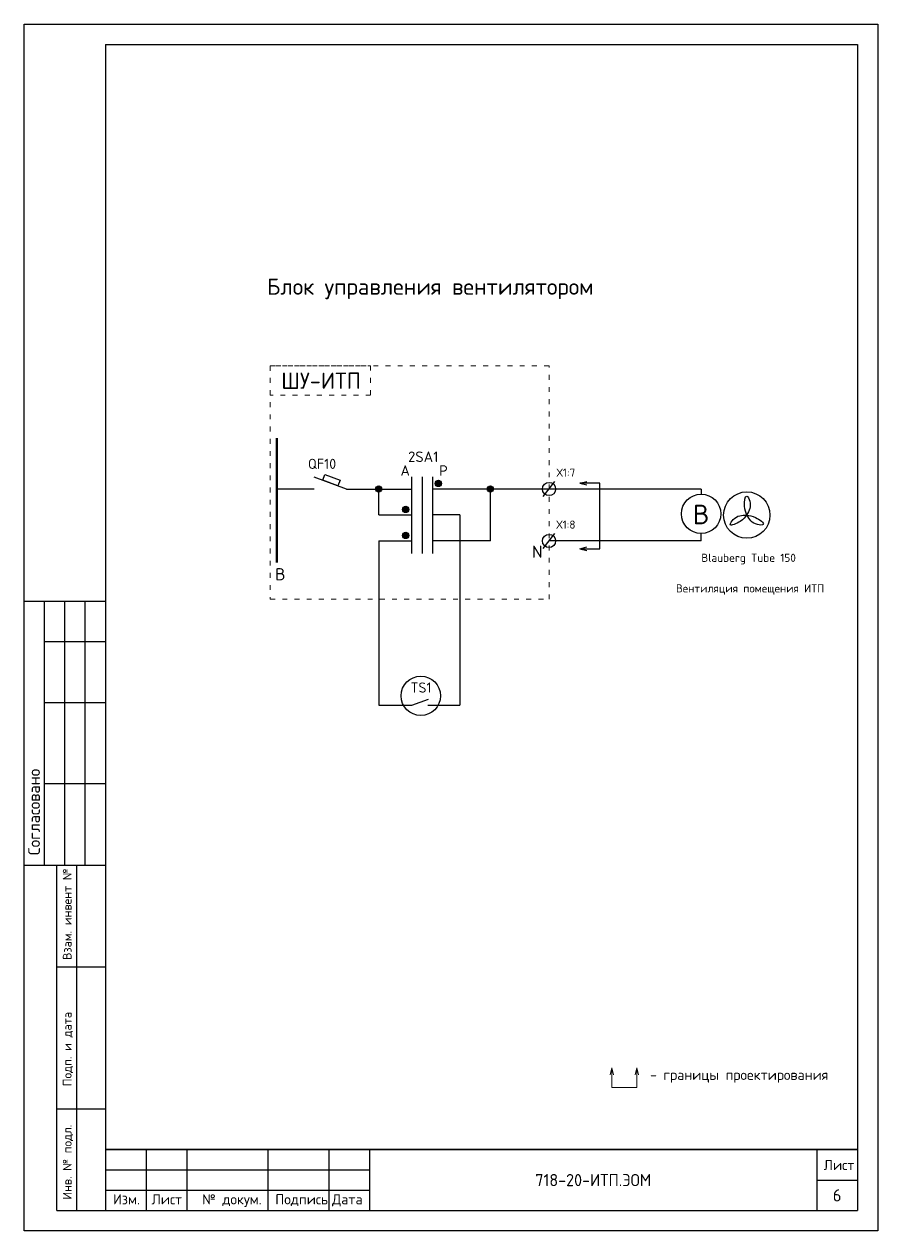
# Model space of a CAD drawing. Header units: millimetres. Extents: x 1606 to 7674, y 609 to 4159.
# Drawn here: x 5789.7 to 5999.7, y 2639.1 to 2936.1 of the extents above; entities that cross this region are included whole.
import ezdxf

# ---------------------------------------------------------------- set-up
doc = ezdxf.new("R2010")
doc.units = ezdxf.units.MM
doc.linetypes.add('ACAD_ISO03W100', pattern=[30, 12, -18])
for name, color, linetype in [('0 0 VIEW1', 7, 'Continuous'), ('24VDC', 7, 'Continuous'), ('Штамп', 7, 'Continuous')]:
    doc.layers.add(name, color=color, linetype=linetype)
doc.layers.add('Рамка', color=7, linetype='Continuous', lineweight=50)

msp = doc.modelspace()

# ---------------------------------------------------------------- hatches: boundary and pattern name
h = msp.add_hatch(color=1)
h.paths.add_polyline_path([(5876.11724, 2821.71824), (5877.6655, 2821.71824, -1)])
h.paths.add_polyline_path([(5877.6655, 2821.71824), (5876.11724, 2821.71824, -1)])
h = msp.add_hatch(color=1)
h.paths.add_polyline_path([(5903.5934, 2821.71824), (5905.14167, 2821.71824, -1)])
h.paths.add_polyline_path([(5905.14167, 2821.71824), (5903.5934, 2821.71824, -1)])
at = {"layer": '24VDC', "linetype": 'Continuous'}
h = msp.add_hatch(color=256, dxfattribs=at)
h.paths.add_polyline_path([(5892.34988, 2823.08165), (5890.80161, 2823.08165, 1)])
h.paths.add_polyline_path([(5890.80161, 2823.08165), (5892.34988, 2823.08165, 1)])
h = msp.add_hatch(color=256, dxfattribs=at)
h.paths.add_polyline_path([(5882.75551, 2816.68341), (5884.30378, 2816.68341, -1)])
h.paths.add_polyline_path([(5884.30378, 2816.68341), (5882.75551, 2816.68341, -1)])
h = msp.add_hatch(color=256, dxfattribs=at)
h.paths.add_polyline_path([(5882.75551, 2810.28516), (5884.30378, 2810.28516, -1)])
h.paths.add_polyline_path([(5884.30378, 2810.28516), (5882.75551, 2810.28516, -1)])

# ---------------------------------------------------------------- linework, layer by layer
at = {"color": 1}
for p, q in [((5860.99639, 2821.71824), (5851.81887, 2821.71824)), ((5868.99639, 2821.71824), (5884.96019, 2821.71824)), ((5876.89137, 2815.31999), (5876.89137, 2821.71824)), ((5956.19936, 2821.71824), (5890.14519, 2821.71824)), ((5904.36754, 2808.92175), (5904.36754, 2821.71824)), ((5917.35421, 2819.87706), (5920.2243, 2823.55942)), ((5956.19936, 2821.71824), (5956.19936, 2820.44943)), ((5876.89137, 2815.31999), (5884.96019, 2815.31999)), ((5896.8236, 2815.31999), (5890.14519, 2815.31999)), ((5896.8236, 2815.31999), (5896.8236, 2768.50552)), ((5917.35421, 2807.08057), (5920.2243, 2810.76293)), ((5956.19936, 2808.92175), (5956.19936, 2810.77178)), ((5876.89137, 2808.92175), (5884.96019, 2808.92175)), ((5876.89137, 2808.92175), (5876.89137, 2768.50552)), ((5904.36754, 2808.92175), (5890.14519, 2808.92175)), ((5956.19936, 2808.92175), (5918.78925, 2808.92175)), ((5876.89137, 2768.50552), (5885.01024, 2768.50552)), ((5885.01024, 2768.50552), (5889.12009, 2770.00562)), ((5889.01396, 2768.50552), (5896.8236, 2768.50552))]:
    msp.add_line(p, q, dxfattribs=at)
at = {"color": 1, "linetype": 'ACAD_ISO03W100', "lineweight": 15, "ltscale": 0.1}
for points in [[(5918.78925, 2852.0674), (5850.19611, 2852.0674), (5850.19611, 2794.59307), (5918.78925, 2794.59307)], [(5850.19611, 2852.0674), (5874.91661, 2852.0674), (5874.91661, 2844.82321), (5850.19611, 2844.82321)]]:
    msp.add_lwpolyline(points, close=True, dxfattribs=at)
at = {"color": 1}
for centre, radius in [((5876.89137, 2821.71824), 0.77413), ((5904.36754, 2821.71824), 0.77413), ((5918.78925, 2821.71824), 1.62578), ((5918.78925, 2808.92175), 1.62578)]:
    msp.add_circle(centre, radius, dxfattribs=at)
at = {"layer": '0 0 VIEW1'}
for p, q in [((5789.68037, 2936.13089), (5999.68037, 2936.13089)), ((5789.68037, 2639.13089), (5789.68037, 2936.13089)), ((5999.68037, 2936.13089), (5999.68037, 2639.13089)), ((5809.68037, 2931.13088), (5994.67594, 2931.13088)), ((5809.68037, 2931.13088), (5809.68037, 2644.13088)), ((5994.67594, 2931.13088), (5994.67594, 2644.13088)), ((5994.65638, 2659.13095), (5809.65638, 2659.13095)), ((5809.67594, 2659.13094), (5994.65638, 2659.13094)), ((5809.67594, 2659.13094), (5809.67594, 2644.13089)), ((5819.66057, 2659.13094), (5819.66057, 2644.13094)), ((5829.66033, 2659.13094), (5829.66033, 2644.13094)), ((5829.66033, 2659.13094), (5829.66033, 2644.13094)), ((5849.65985, 2659.13094), (5849.65985, 2644.13094)), ((5849.65985, 2659.13094), (5849.65985, 2644.13094)), ((5864.65949, 2659.13094), (5864.65949, 2644.13094)), ((5864.65949, 2659.13094), (5864.65949, 2644.13094)), ((5874.65925, 2659.13094), (5874.65925, 2644.13094)), ((5874.65925, 2659.13094), (5874.65925, 2644.13094)), ((5984.65638, 2659.13094), (5984.65638, 2644.13094)), ((5809.67594, 2654.13094), (5874.65925, 2654.13094)), ((5984.65638, 2651.63094), (5994.65638, 2651.63094)), ((5809.67594, 2649.13094), (5874.65925, 2649.13094)), ((5819.66057, 2649.13082), (5819.66057, 2644.13094)), ((5809.68037, 2644.13088), (5994.67594, 2644.13088)), ((5999.68037, 2639.13089), (5789.68037, 2639.13089))]:
    msp.add_line(p, q, dxfattribs=at)
at = {"layer": '0 0 VIEW1', "color": 1}
msp.add_line((5868.99639, 2821.71824), (5860.99639, 2824.63), dxfattribs=at)
msp.add_lwpolyline([(5863.63003, 2825.2677), (5867.3888, 2823.89962), (5866.87577, 2822.49008), (5863.117, 2823.85816)], close=True, dxfattribs=at)
at = {"layer": '24VDC', "color": 1, "linetype": 'Continuous'}
for p, q in [((5884.96019, 2824.6845), (5884.96019, 2805.81782)), ((5887.55269, 2824.6845), (5887.55269, 2805.81782)), ((5890.14519, 2824.6845), (5890.14519, 2805.81782))]:
    msp.add_line(p, q, dxfattribs=at)
at = {"layer": '24VDC', "color": 1}
for p, q in [((5926.384, 2823.14146), (5928.09206, 2823.57176)), ((5931.25875, 2823.14146), (5926.384, 2823.14146)), ((5926.384, 2823.14146), (5928.09206, 2822.71116)), ((5931.25875, 2807.01962), (5931.25875, 2823.14146)), ((5926.384, 2807.01962), (5928.09206, 2807.44993)), ((5926.384, 2807.01962), (5931.25875, 2807.01962)), ((5926.384, 2807.01962), (5928.09206, 2806.58932))]:
    msp.add_line(p, q, dxfattribs=at)
at = {"layer": '24VDC', "lineweight": 0}
for p, q in [((5934.25314, 2679.27902), (5933.82284, 2677.57096)), ((5934.25314, 2679.27902), (5934.25314, 2674.40427)), ((5934.25314, 2679.27902), (5934.68345, 2677.57096)), ((5940.38137, 2679.27902), (5939.95107, 2677.57096)), ((5940.38137, 2674.40427), (5940.38137, 2679.27902)), ((5940.38137, 2679.27902), (5940.81167, 2677.57096)), ((5934.25314, 2674.40427), (5940.38137, 2674.40427))]:
    msp.add_line(p, q, dxfattribs=at)
at = {"layer": '24VDC', "linetype": 'Continuous'}
for centre in [(5891.57575, 2823.08165), (5883.52964, 2816.68341), (5883.52964, 2810.28516)]:
    msp.add_circle(centre, 0.77413, dxfattribs=at)
at = {"layer": '24VDC', "color": 1}
for centre, radius in [((5956.19936, 2815.61061), 4.83883), ((5967.43513, 2815.30903), 5.70752), ((5887.24443, 2770.80537), 4.83883)]:
    msp.add_circle(centre, radius, dxfattribs=at)
at = {"layer": '24VDC'}
for points in [[(5967.43513, 2815.30903), (5968.15939, 2818.73872), (5967.43513, 2819.99317), (5966.89193, 2817.47166), (5967.43513, 2815.30903)], [(5967.43513, 2815.30903), (5964.1028, 2814.22141), (5963.37854, 2812.96695), (5965.83383, 2813.75728), (5967.43513, 2815.30903)], [(5967.43513, 2815.30903), (5970.0432, 2812.96695), (5971.49172, 2812.96695), (5969.57962, 2814.69814), (5967.43513, 2815.30903)]]:
    msp.add_spline(points, degree=3, dxfattribs=at)
at = {"layer": 'Рамка', "color": 1}
msp.add_line((5851.81887, 2834.26243), (5851.81887, 2803.59493), dxfattribs=at)
at = {"layer": 'Штамп', "linetype": 'Continuous'}
for p, q in [((5789.68037, 2729.13088), (5789.68037, 2794.13088)), ((5789.68037, 2794.13088), (5809.68037, 2794.13088)), ((5794.68037, 2729.13088), (5794.68037, 2794.13088)), ((5799.68037, 2729.13088), (5799.68037, 2794.13088)), ((5804.68037, 2729.13088), (5804.68037, 2794.13088)), ((5809.68037, 2784.13088), (5794.68037, 2784.13088)), ((5809.68037, 2769.13088), (5794.68037, 2769.13088)), ((5809.68037, 2749.13088), (5794.68037, 2749.13088)), ((5789.68037, 2729.13088), (5809.68037, 2729.13088)), ((5797.68037, 2644.13088), (5797.68037, 2729.13088)), ((5797.68037, 2729.13088), (5809.68037, 2729.13088)), ((5802.68037, 2644.13088), (5802.68037, 2729.13088)), ((5797.68037, 2704.13088), (5809.68037, 2704.13088)), ((5797.68037, 2669.13088), (5809.68037, 2669.13088)), ((5797.68037, 2644.13088), (5809.68037, 2644.13088))]:
    msp.add_line(p, q, dxfattribs=at)

# ---------------------------------------------------------------- texts
at = {"char_height": 4, "width": 160.2795117, "attachment_point": 1}
for s, insert in [('{\\fISOCPEUR|b1|i0|c204|p34;Блок управления вентилятором}', (5849.42403, 2873.52416)), ('{\\fISOCPEUR|b0|i0|c204|p34;ШУ-ИТП}', (5852.89313, 2850.36501))]:
    msp.add_mtext(s, dxfattribs=dict(at, insert=insert))
at = {"layer": '0 0 VIEW1', "char_height": 2.5, "attachment_point": 1}
for s, insert, width in [('{\\fISOCPEUR|b0|i0|c204|p34;Лист}', (5986.37223, 2656.59513), 9.4325), ('{\\fISOCPEUR|b0|i0|c204|p34;Изм.}', (5811.54146, 2648.15096), 9.4325), ('{\\fISOCPEUR|b0|i0|c204|p34;Лист}', (5821.01452, 2648.15096), 9.4325), ('{\\fISOCPEUR|b0|i0|c204|p34;№ докум.}', (5833.46463, 2648.15096), 16.1195665), ('{\\fISOCPEUR|b0|i0|c204|p34;Подпись}', (5851.45594, 2648.15096), 12.5797101), ('{\\fISOCPEUR|b0|i0|c204|p34;Дата}', (5865.42666, 2648.15096), 9.4325)]:
    msp.add_mtext(s, dxfattribs=dict(at, insert=insert, width=width))
at = {"layer": '24VDC', "color": 3, "linetype": 'Continuous', "insert": (5884.13624, 2830.95477), "char_height": 2.5925, "width": 43.9338765, "attachment_point": 1}
msp.add_mtext('{\\fISOCPEUR|b0|i0|c0|p34;2\\fISOCPEUR|b0|i0|c204|p34;SA1}', dxfattribs=at)
at = {"layer": '24VDC', "color": 3, "insert": (5862.9678, 2829.15951), "char_height": 2.5, "width": 46.5140046, "attachment_point": 2}
msp.add_mtext('{\\fISOCPEUR|b0|i0|c0|p34;QF10}', dxfattribs=at)
at = {"layer": '24VDC', "linetype": 'Continuous', "char_height": 2.5925, "width": 43.9338765, "attachment_point": 1}
for s, insert in [('{\\fISOCPEUR|b0|i0|c204|p34;А}', (5882.24789, 2827.55634)), ('{\\fISOCPEUR|b0|i0|c204|p34;Р}', (5891.73809, 2827.55634))]:
    msp.add_mtext(s, dxfattribs=dict(at, insert=insert))
at = {"layer": '24VDC'}
for s, insert, char_height, width, attachment_point in [('{\\fISOCPEUR|b0|i0|c204|p34;Х1:\\fISOCPEUR|b0|i0|c0|p34;7}', (5922.95165, 2826.75218), 2, 46.5140046, 2), ('{\\fISOCPEUR|b0|i0|c204|p34;Х1:\\fISOCPEUR|b0|i0|c0|p34;8}', (5922.95165, 2813.95569), 2, 46.5140046, 2), ('{\\fISOCPEUR|b0|i0|c0|p34;Blauberg Tube 150}', (5967.88706, 2805.78429), 2, 46.5140046, 2), ('{\\fISOCPEUR|b0|i0|c204|p34;Вентиляция помещения ИТП}', (5968.24974, 2798.25181), 2, 46.5140046, 2), ('{\\fISOCPEUR|b0|i0|c0|p34;TS1}', (5887.29724, 2774.10259), 2.5, 46.5140046, 2), ('{\\fISOCPEUR|b0|i0|c204|p34;\\W0.957;\\C3;718-20-ИТП.ЭОМ}', (5929.68037, 2651.63089), 3, 110, 5)]:
    msp.add_mtext(s, dxfattribs=dict(at, insert=insert, char_height=char_height, width=width, attachment_point=attachment_point))
at = {"layer": '24VDC', "lineweight": 0}
for s, insert, char_height, width, attachment_point in [('{\\fISOCPEUR|b0|i0|c204|p34;В}', (5956.1649, 2817.85688), 4.8, 55.8168055, 2), ('{\\fISOCPEUR|b0|i0|c0|p34;N}', (5915.90202, 2807.77213), 3, 55.8168055, 2), ('{\\fISOCPEUR|b0|i0|c204|p34;В}', (5852.6775, 2802.23966), 3, 55.8168055, 2), ('{\\fISOCPEUR|b0|i0|c204|p34; - границы проектирования}', (5942.04891, 2678.77908), 2.5, 108.2058933, 1)]:
    msp.add_mtext(s, dxfattribs=dict(at, insert=insert, char_height=char_height, width=width, attachment_point=attachment_point))
at = {"layer": '24VDC', "color": 3, "lineweight": 0, "insert": (5989.66616, 2647.88091), "char_height": 3, "width": 10.0195616, "attachment_point": 5}
msp.add_mtext('{\\fISOCPEUR|b0|i0|c204|p34;6}', dxfattribs=at)
at = {"layer": 'Штамп', "linetype": 'Continuous', "rotation": 90}
for s, insert, char_height, width, attachment_point in [('{\\fISOCPEUR|b0|i0|c204|p34;Согласовано}', (5792.12696, 2742.21821), 2.88, 26.1746478, 5), ('{\\fISOCPEUR|b0|i0|c204|p34;Взам. инвент №}', (5799.19513, 2705.80811), 2.16, 62.9489075, 1), ('{\\fISOCPEUR|b0|i0|c204|p34;Подп. и дата}', (5799.19513, 2674.72167), 2.16, 62.9489075, 1), ('{\\fISOCPEUR|b0|i0|c204|p34;Инв. № подл.}', (5799.19513, 2646.83186), 2.16, 62.9489075, 1)]:
    msp.add_mtext(s, dxfattribs=dict(at, insert=insert, char_height=char_height, width=width, attachment_point=attachment_point))

doc.saveas('drawing.dxf')
